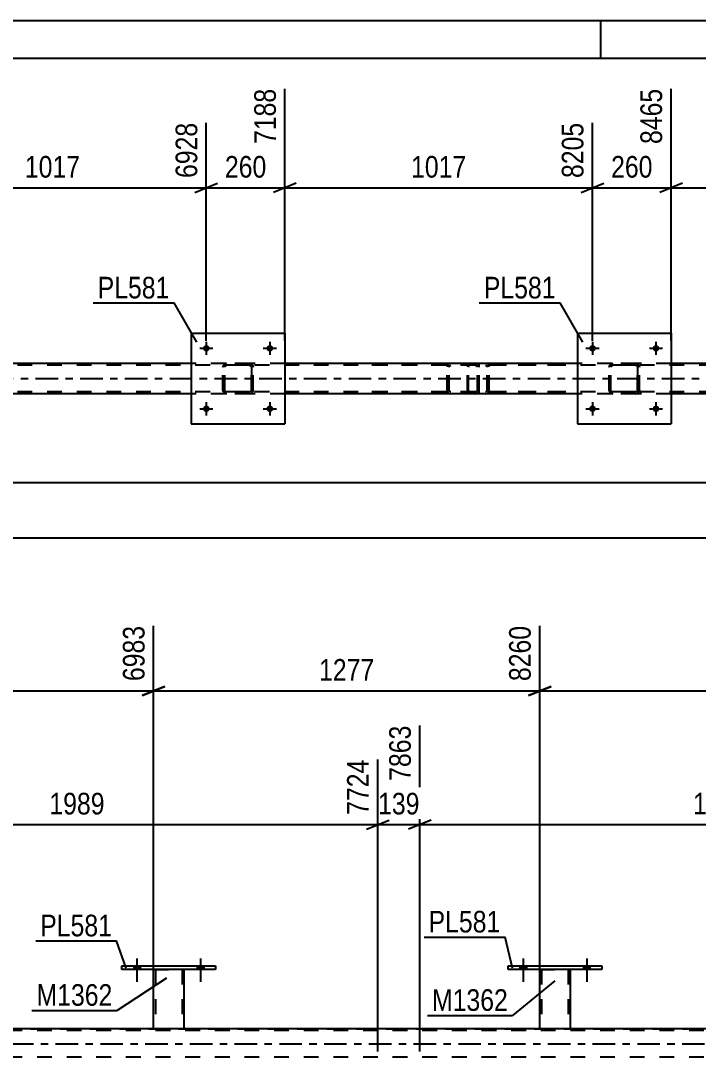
# Model space of a CAD drawing. Header units: millimetres. Extents: x 0 to 841, y 0 to 594.
# Drawn here: x 344.3 to 433.9, y 456.8 to 594 of the extents above; entities that cross this region are included whole.
import ezdxf

# ---------------------------------------------------------------- set-up
doc = ezdxf.new("R2010")
doc.units = ezdxf.units.MM
doc.linetypes.add('DXK_LINE_DOT2', pattern=[3.9198, 1.9599, -1.9599])
doc.linetypes.add('DXK_LINE_DOT3', pattern=[5.9187, 2.979, -0.9799, 0.9799, -0.9799])
doc.styles.add('Arial Narrow', font='ARIALN.TTF', dxfattribs={"height": 0.2})

# ---------------------------------------------------------------- blocks, each defined once
blk = doc.blocks.new('Unknown-248143587-1133')
at = {"color": 5, "linetype": 'Continuous'}
for p, q in [((841, 594), (0, 594)), ((421, 589), (421, 594)), ((836, 589), (5, 589))]:
    blk.add_line(p, q, dxfattribs=at)
blk = doc.blocks.new('Part-248143587-5187 - 5137')
at = {"color": 7, "linetype": 'DXK_LINE_DOT2'}
for p, q in [((404.4, 548.65), (389.26, 548.65)), ((401.16, 548.65), (400.97, 548.62)), ((404.59, 548.62), (404.4, 548.65)), ((404.4, 548.41), (389.26, 548.41)), ((400.69, 548.34), (400.65, 548.17)), ((400.65, 545.13), (400.65, 548.17)), ((400.69, 548.36), (400.69, 548.34)), ((400.91, 548.17), (400.92, 548.26)), ((400.91, 545.13), (400.91, 548.17)), ((400.92, 548.26), (400.98, 548.34)), ((400.98, 548.34), (401.06, 548.39)), ((401.06, 548.39), (401.16, 548.41)), ((404.4, 548.41), (404.49, 548.39)), ((404.49, 548.39), (404.58, 548.34)), ((404.58, 548.34), (404.63, 548.26)), ((404.63, 548.26), (404.65, 548.17)), ((404.65, 545.13), (404.65, 548.17)), ((404.87, 548.34), (404.87, 548.36)), ((404.91, 548.17), (404.87, 548.34)), ((404.91, 545.13), (404.91, 548.17)), ((404.4, 544.89), (389.26, 544.89)), ((404.4, 544.65), (389.26, 544.65)), ((400.65, 545.13), (400.69, 544.95)), ((400.92, 545.04), (400.91, 545.13)), ((400.98, 544.96), (400.92, 545.04)), ((400.97, 544.69), (401.16, 544.65)), ((401.06, 544.91), (400.98, 544.96)), ((401.16, 544.89), (401.06, 544.91)), ((404.49, 544.91), (404.4, 544.89)), ((404.4, 544.65), (404.59, 544.69)), ((404.58, 544.96), (404.49, 544.91)), ((404.63, 545.04), (404.58, 544.96)), ((404.65, 545.13), (404.63, 545.04)), ((404.87, 544.95), (404.91, 545.13))]:
    blk.add_line(p, q, dxfattribs=at)
for centre, start, end in [((401.14, 548.15), 110.7583, 155.68), ((404.42, 548.15), 24.32, 69.2417), ((401.14, 545.15), 204.32, 249.2417), ((404.42, 545.15), 290.7583, 335.68)]:
    blk.add_arc(centre, 0.496, start, end, dxfattribs=at)
blk = doc.blocks.new('Part-248143587-5163 - 5137')
at = {"color": 2, "linetype": 'Continuous'}
for p, q in [((366.8, 548.65), (328.12, 548.65)), ((417.88, 548.65), (379.2, 548.65)), ((468.96, 548.65), (430.28, 548.65)), ((366.8, 544.65), (328.12, 544.65)), ((417.88, 544.65), (379.2, 544.65)), ((468.96, 544.65), (430.28, 544.65))]:
    blk.add_line(p, q, dxfattribs=at)
at = {"color": 7, "linetype": 'DXK_LINE_DOT2'}
for p, q in [((379.2, 548.65), (366.8, 548.65)), ((430.28, 548.65), (417.88, 548.65)), ((753.44, 548.41), (91.7, 548.41)), ((753.44, 544.89), (91.7, 544.89)), ((379.2, 544.65), (366.8, 544.65)), ((430.28, 544.65), (417.88, 544.65))]:
    blk.add_line(p, q, dxfattribs=at)
at = {"color": 7, "linetype": 'DXK_LINE_DOT3'}
blk.add_line((91.7, 546.65), (753.44, 546.65), dxfattribs=at)
blk = doc.blocks.new('Part-248143587-5197 - 5137')
at = {"color": 7, "linetype": 'DXK_LINE_DOT2'}
for p, q in [((403.63, 548.65), (403.53, 548.62)), ((415.91, 548.65), (403.63, 548.65)), ((404.91, 548.41), (404.91, 548.65)), ((405.91, 548.62), (405.72, 548.65)), ((403.38, 548.36), (403.36, 548.17)), ((403.36, 545.13), (403.36, 548.17)), ((403.44, 548.51), (403.38, 548.36)), ((403.53, 548.62), (403.44, 548.51)), ((403.49, 548.17), (403.51, 548.26)), ((403.49, 545.13), (403.49, 548.17)), ((403.51, 548.26), (403.53, 548.34)), ((403.53, 548.34), (403.58, 548.39)), ((403.58, 548.39), (403.63, 548.41)), ((415.91, 548.41), (403.63, 548.41)), ((405.72, 548.41), (405.82, 548.39)), ((405.82, 548.39), (405.9, 548.34)), ((405.9, 548.34), (405.95, 548.26)), ((405.95, 548.26), (405.97, 548.17)), ((405.97, 545.13), (405.97, 548.17)), ((406.19, 548.34), (406.19, 548.36)), ((406.22, 548.17), (406.19, 548.34)), ((406.22, 545.13), (406.22, 548.17)), ((403.36, 545.13), (403.38, 544.95)), ((403.38, 544.95), (403.44, 544.79)), ((403.44, 544.79), (403.53, 544.69)), ((403.51, 545.04), (403.49, 545.13)), ((403.53, 544.96), (403.51, 545.04)), ((403.58, 544.91), (403.53, 544.96)), ((403.53, 544.69), (403.63, 544.65)), ((403.63, 544.89), (403.58, 544.91)), ((415.91, 544.89), (403.63, 544.89)), ((415.91, 544.65), (403.63, 544.65)), ((404.91, 544.65), (404.91, 544.89)), ((405.82, 544.91), (405.72, 544.89)), ((405.72, 544.65), (405.91, 544.69)), ((405.9, 544.96), (405.82, 544.91)), ((405.95, 545.04), (405.9, 544.96)), ((405.97, 545.13), (405.95, 545.04)), ((406.19, 544.95), (406.22, 545.13))]:
    blk.add_line(p, q, dxfattribs=at)
for centre, start, end in [((405.74, 548.16), 23.8494, 68.8059), ((405.74, 545.15), 291.1941, 336.1506)]:
    blk.add_arc(centre, 0.492, start, end, dxfattribs=at)
blk = doc.blocks.new('Bolt-248143587-7592 - 5137')
at = {"linetype": 'Continuous'}
for points in [[(420.32, 542.65, -1), (419.44, 542.65, -1)], [(428.72, 542.65, -1), (427.84, 542.65, -1)]]:
    blk.add_hatch(color=1, dxfattribs=at).paths.add_polyline_path(points)
at = {"color": 1, "linetype": 'Continuous'}
for p, q in [((419.88, 543.53), (419.88, 541.77)), ((428.28, 543.53), (428.28, 541.77)), ((419, 542.65), (420.76, 542.65)), ((427.4, 542.65), (429.16, 542.65))]:
    blk.add_line(p, q, dxfattribs=at)
blk = doc.blocks.new('Part-248143587-7561 - 5137')
at = {"color": 7, "linetype": 'DXK_LINE_DOT2'}
for p, q in [((371.3, 548.61), (371.48, 548.65)), ((371.48, 548.65), (371.3, 548.61)), ((374.52, 548.65), (371.48, 548.65)), ((374.52, 548.65), (374.7, 548.61)), ((374.7, 548.61), (374.52, 548.65)), ((371, 548.17), (371.04, 548.35)), ((371.04, 548.35), (371, 548.17)), ((371, 545.13), (371, 548.17)), ((371, 545.13), (371, 548.17)), ((371.24, 548.17), (371.26, 548.26)), ((371.24, 545.13), (371.24, 548.17)), ((371.24, 545.13), (371.24, 548.17)), ((371.26, 548.26), (371.31, 548.34)), ((371.31, 548.34), (371.39, 548.39)), ((371.39, 548.39), (371.48, 548.41)), ((374.52, 548.41), (371.48, 548.41)), ((374.52, 548.41), (374.61, 548.39)), ((374.61, 548.39), (374.69, 548.34)), ((374.69, 548.34), (374.74, 548.26)), ((374.74, 548.26), (374.76, 548.17)), ((374.76, 545.13), (374.76, 548.17)), ((374.76, 548.17), (374.76, 545.13)), ((374.96, 548.35), (375, 548.17)), ((375, 548.17), (374.96, 548.35)), ((375, 545.13), (375, 548.17)), ((375, 545.13), (375, 548.17)), ((371.04, 544.95), (371, 545.13)), ((371, 545.13), (371.04, 544.95)), ((371.26, 545.04), (371.24, 545.13)), ((371.31, 544.96), (371.26, 545.04)), ((371.48, 544.65), (371.3, 544.69)), ((371.3, 544.69), (371.48, 544.65)), ((371.39, 544.91), (371.31, 544.96)), ((371.48, 544.89), (371.39, 544.91)), ((374.52, 544.89), (371.48, 544.89)), ((374.52, 544.65), (371.48, 544.65)), ((374.61, 544.91), (374.52, 544.89)), ((374.7, 544.69), (374.52, 544.65)), ((374.52, 544.65), (374.7, 544.69)), ((374.69, 544.96), (374.61, 544.91)), ((374.74, 545.04), (374.69, 544.96)), ((374.76, 545.13), (374.74, 545.04)), ((375, 545.13), (374.96, 544.95)), ((374.96, 544.95), (375, 545.13))]:
    blk.add_line(p, q, dxfattribs=at)
at = {"color": 7, "linetype": 'DXK_LINE_DOT3'}
blk.add_line((373, 546.65), (373, 546.65), dxfattribs=at)
at = {"color": 7, "linetype": 'DXK_LINE_DOT2'}
for centre, start, end in [((371.48, 548.17), 112.5, 157.5), ((371.48, 548.17), 112.5, 157.5), ((374.52, 548.17), 22.5, 67.5), ((374.52, 548.17), 22.5, 67.5), ((371.48, 545.13), 202.5, 247.5), ((371.48, 545.13), 202.5, 247.5), ((374.52, 545.13), 292.5, 337.5), ((374.52, 545.13), 292.5, 337.5)]:
    blk.add_arc(centre, 0.48, start, end, dxfattribs=at)
blk = doc.blocks.new('Part-248143587-7562 - 5137')
at = {"color": 2, "linetype": 'Continuous'}
for p, q in [((366.8, 552.65), (366.8, 540.65)), ((366.8, 552.65), (379.2, 552.65)), ((379.2, 552.65), (379.2, 540.65)), ((366.8, 540.65), (379.2, 540.65))]:
    blk.add_line(p, q, dxfattribs=at)
blk = doc.blocks.new('Part-248143587-7563 - 5137')
at = {"color": 7, "linetype": 'DXK_LINE_DOT2'}
for p, q in [((422.38, 548.61), (422.56, 548.65)), ((422.56, 548.65), (422.38, 548.61)), ((425.6, 548.65), (422.56, 548.65)), ((425.6, 548.65), (425.78, 548.61)), ((425.78, 548.61), (425.6, 548.65)), ((422.08, 548.17), (422.12, 548.35)), ((422.12, 548.35), (422.08, 548.17)), ((422.08, 545.13), (422.08, 548.17)), ((422.08, 545.13), (422.08, 548.17)), ((422.32, 548.17), (422.34, 548.26)), ((422.32, 545.13), (422.32, 548.17)), ((422.32, 545.13), (422.32, 548.17)), ((422.34, 548.26), (422.39, 548.34)), ((422.39, 548.34), (422.47, 548.39)), ((422.47, 548.39), (422.56, 548.41)), ((425.6, 548.41), (422.56, 548.41)), ((425.6, 548.41), (425.69, 548.39)), ((425.69, 548.39), (425.77, 548.34)), ((425.77, 548.34), (425.82, 548.26)), ((425.82, 548.26), (425.84, 548.17)), ((425.84, 545.13), (425.84, 548.17)), ((425.84, 548.17), (425.84, 545.13)), ((426.04, 548.35), (426.08, 548.17)), ((426.08, 548.17), (426.04, 548.35)), ((426.08, 545.13), (426.08, 548.17)), ((426.08, 545.13), (426.08, 548.17)), ((422.12, 544.95), (422.08, 545.13)), ((422.08, 545.13), (422.12, 544.95)), ((422.34, 545.04), (422.32, 545.13)), ((422.39, 544.96), (422.34, 545.04)), ((422.56, 544.65), (422.38, 544.69)), ((422.38, 544.69), (422.56, 544.65)), ((422.47, 544.91), (422.39, 544.96)), ((422.56, 544.89), (422.47, 544.91)), ((425.6, 544.89), (422.56, 544.89)), ((425.6, 544.65), (422.56, 544.65)), ((425.69, 544.91), (425.6, 544.89)), ((425.78, 544.69), (425.6, 544.65)), ((425.6, 544.65), (425.78, 544.69)), ((425.77, 544.96), (425.69, 544.91)), ((425.82, 545.04), (425.77, 544.96)), ((425.84, 545.13), (425.82, 545.04)), ((426.08, 545.13), (426.04, 544.95)), ((426.04, 544.95), (426.08, 545.13))]:
    blk.add_line(p, q, dxfattribs=at)
at = {"color": 7, "linetype": 'DXK_LINE_DOT3'}
blk.add_line((424.08, 546.65), (424.08, 546.65), dxfattribs=at)
at = {"color": 7, "linetype": 'DXK_LINE_DOT2'}
for centre, start, end in [((422.56, 548.17), 112.5, 157.5), ((422.56, 548.17), 112.5, 157.5), ((425.6, 548.17), 22.5, 67.5), ((425.6, 548.17), 22.5, 67.5), ((422.56, 545.13), 202.5, 247.5), ((422.56, 545.13), 202.5, 247.5), ((425.6, 545.13), 292.5, 337.5), ((425.6, 545.13), 292.5, 337.5)]:
    blk.add_arc(centre, 0.48, start, end, dxfattribs=at)
blk = doc.blocks.new('Part-248143587-7564 - 5137')
at = {"color": 2, "linetype": 'Continuous'}
for p, q in [((417.88, 552.65), (417.88, 540.65)), ((417.88, 552.65), (430.28, 552.65)), ((430.28, 552.65), (430.28, 540.65)), ((417.88, 540.65), (430.28, 540.65))]:
    blk.add_line(p, q, dxfattribs=at)
blk = doc.blocks.new('Bolt-248143587-7590 - 5137')
at = {"linetype": 'Continuous'}
for points in [[(369.24, 542.65, -1), (368.36, 542.65, -1)], [(377.64, 542.65, -1), (376.76, 542.65, -1)]]:
    blk.add_hatch(color=1, dxfattribs=at).paths.add_polyline_path(points)
at = {"color": 1, "linetype": 'Continuous'}
for p, q in [((368.8, 543.53), (368.8, 541.77)), ((377.2, 543.53), (377.2, 541.77)), ((367.92, 542.65), (369.68, 542.65)), ((376.32, 542.65), (378.08, 542.65))]:
    blk.add_line(p, q, dxfattribs=at)
blk = doc.blocks.new('Bolt-248143587-7591 - 5137')
at = {"linetype": 'Continuous'}
for points in [[(369.24, 550.65, -1), (368.36, 550.65, -1)], [(377.64, 550.65, -1), (376.76, 550.65, -1)]]:
    blk.add_hatch(color=1, dxfattribs=at).paths.add_polyline_path(points)
at = {"color": 1, "linetype": 'Continuous'}
for p, q in [((368.8, 551.53), (368.8, 549.77)), ((377.2, 551.53), (377.2, 549.77)), ((367.92, 550.65), (369.68, 550.65)), ((376.32, 550.65), (378.08, 550.65))]:
    blk.add_line(p, q, dxfattribs=at)
blk = doc.blocks.new('Bolt-248143587-7593 - 5137')
at = {"linetype": 'Continuous'}
for points in [[(420.32, 550.65, -1), (419.44, 550.65, -1)], [(428.72, 550.65, -1), (427.84, 550.65, -1)]]:
    blk.add_hatch(color=1, dxfattribs=at).paths.add_polyline_path(points)
at = {"color": 1, "linetype": 'Continuous'}
for p, q in [((419.88, 551.53), (419.88, 549.77)), ((428.28, 551.53), (428.28, 549.77)), ((419, 550.65), (420.76, 550.65)), ((427.4, 550.65), (429.16, 550.65))]:
    blk.add_line(p, q, dxfattribs=at)
blk = doc.blocks.new('Part-248143587-7931 - 3863')
at = {"color": 2, "linetype": 'Continuous'}
for p, q in [((361.83, 460.6), (361.83, 468.44)), ((365.83, 468.44), (365.83, 460.6)), ((365.79, 460.6), (361.83, 460.6)), ((365.83, 460.6), (365.79, 460.6))]:
    blk.add_line(p, q, dxfattribs=at)
at = {"color": 7, "linetype": 'DXK_LINE_DOT2'}
for p, q in [((361.83, 468.44), (365.83, 468.44)), ((361.83, 468.44), (361.83, 468.44)), ((361.83, 468.44), (361.83, 468.44)), ((362.07, 468.44), (362.07, 460.6)), ((365.59, 468.44), (365.59, 460.6)), ((365.83, 468.44), (365.83, 468.44)), ((365.83, 468.44), (365.83, 468.44)), ((365.57, 460.6), (365.59, 460.6))]:
    blk.add_line(p, q, dxfattribs=at)
blk = doc.blocks.new('Bolt-248143587-7963 - 3863')
at = {"linetype": 'Continuous'}
for points in [[(410.27, 468.44), (411.15, 468.44), (411.15, 468.92), (410.27, 468.92)], [(418.67, 468.44), (419.55, 468.44), (419.55, 468.92), (418.67, 468.92)]]:
    blk.add_hatch(color=1, dxfattribs=at).paths.add_polyline_path(points)
at = {"color": 1, "linetype": 'Continuous'}
for p, q in [((410.71, 469.92), (410.71, 466.8)), ((419.11, 469.92), (419.11, 466.8)), ((410.27, 468.92), (410.27, 468.44)), ((411.15, 468.92), (411.15, 468.44)), ((418.67, 468.92), (418.67, 468.44)), ((419.55, 468.92), (419.55, 468.44))]:
    blk.add_line(p, q, dxfattribs=at)
blk = doc.blocks.new('Part-248143587-4066 - 3863')
at = {"color": 7, "linetype": 'DXK_LINE_DOT2'}
for p, q in [((744.27, 460.36), (82.53, 460.36)), ((106.43, 460.6), (744.27, 460.6)), ((365.83, 460.6), (361.83, 460.6)), ((416.91, 460.6), (412.91, 460.6)), ((744.27, 456.84), (82.53, 456.84))]:
    blk.add_line(p, q, dxfattribs=at)
at = {"color": 2, "linetype": 'Continuous'}
for p, q in [((361.83, 460.6), (314.75, 460.6)), ((412.91, 460.6), (365.83, 460.6)), ((463.99, 460.6), (416.91, 460.6))]:
    blk.add_line(p, q, dxfattribs=at)
at = {"color": 7, "linetype": 'DXK_LINE_DOT3'}
blk.add_line((82.53, 458.6), (744.27, 458.6), dxfattribs=at)
blk = doc.blocks.new('Part-248143587-7932 - 3863')
at = {"color": 2, "linetype": 'Continuous'}
for p, q in [((357.63, 468.44), (357.63, 468.92)), ((357.63, 468.92), (370.03, 468.92)), ((370.03, 468.44), (357.63, 468.44)), ((370.03, 468.92), (370.03, 468.44))]:
    blk.add_line(p, q, dxfattribs=at)
blk = doc.blocks.new('Part-248143587-7933 - 3863')
at = {"color": 2, "linetype": 'Continuous'}
for p, q in [((412.91, 460.6), (412.91, 468.44)), ((416.91, 468.44), (416.91, 460.6)), ((416.87, 460.6), (412.91, 460.6)), ((416.91, 460.6), (416.87, 460.6))]:
    blk.add_line(p, q, dxfattribs=at)
at = {"color": 7, "linetype": 'DXK_LINE_DOT2'}
for p, q in [((412.91, 468.44), (416.91, 468.44)), ((412.91, 468.44), (412.91, 468.44)), ((412.91, 468.44), (412.91, 468.44)), ((413.15, 468.44), (413.15, 460.6)), ((416.67, 468.44), (416.67, 460.6)), ((416.91, 468.44), (416.91, 468.44)), ((416.91, 468.44), (416.91, 468.44)), ((416.65, 460.6), (416.67, 460.6))]:
    blk.add_line(p, q, dxfattribs=at)
blk = doc.blocks.new('Part-248143587-7934 - 3863')
at = {"color": 2, "linetype": 'Continuous'}
for p, q in [((408.71, 468.44), (408.71, 468.92)), ((408.71, 468.92), (421.11, 468.92)), ((421.11, 468.44), (408.71, 468.44)), ((421.11, 468.92), (421.11, 468.44))]:
    blk.add_line(p, q, dxfattribs=at)
blk = doc.blocks.new('Bolt-248143587-7960 - 3863')
at = {"linetype": 'Continuous'}
for points in [[(359.19, 468.44), (360.07, 468.44), (360.07, 468.92), (359.19, 468.92)], [(367.59, 468.44), (368.47, 468.44), (368.47, 468.92), (367.59, 468.92)]]:
    blk.add_hatch(color=1, dxfattribs=at).paths.add_polyline_path(points)
at = {"color": 1, "linetype": 'Continuous'}
for p, q in [((359.63, 469.92), (359.63, 466.8)), ((368.03, 469.92), (368.03, 466.8)), ((359.19, 468.92), (359.19, 468.44)), ((360.07, 468.92), (360.07, 468.44)), ((367.59, 468.92), (367.59, 468.44)), ((368.47, 468.92), (368.47, 468.44))]:
    blk.add_line(p, q, dxfattribs=at)
blk = doc.blocks.new('Bolt-248143587-7961 - 3863')
at = {"linetype": 'Continuous'}
for points in [[(359.19, 468.44), (360.07, 468.44), (360.07, 468.92), (359.19, 468.92)], [(367.59, 468.44), (368.47, 468.44), (368.47, 468.92), (367.59, 468.92)]]:
    blk.add_hatch(color=1, dxfattribs=at).paths.add_polyline_path(points)
at = {"color": 1, "linetype": 'Continuous'}
for p, q in [((359.63, 469.92), (359.63, 466.8)), ((368.03, 469.92), (368.03, 466.8)), ((359.19, 468.92), (359.19, 468.44)), ((360.07, 468.92), (360.07, 468.44)), ((367.59, 468.92), (367.59, 468.44)), ((368.47, 468.92), (368.47, 468.44))]:
    blk.add_line(p, q, dxfattribs=at)
blk = doc.blocks.new('Bolt-248143587-7962 - 3863')
at = {"linetype": 'Continuous'}
for points in [[(410.27, 468.44), (411.15, 468.44), (411.15, 468.92), (410.27, 468.92)], [(418.67, 468.44), (419.55, 468.44), (419.55, 468.92), (418.67, 468.92)]]:
    blk.add_hatch(color=1, dxfattribs=at).paths.add_polyline_path(points)
at = {"color": 1, "linetype": 'Continuous'}
for p, q in [((410.71, 469.92), (410.71, 466.8)), ((419.11, 469.92), (419.11, 466.8)), ((410.27, 468.92), (410.27, 468.44)), ((411.15, 468.92), (411.15, 468.44)), ((418.67, 468.92), (418.67, 468.44)), ((419.55, 468.92), (419.55, 468.44))]:
    blk.add_line(p, q, dxfattribs=at)
blk = doc.blocks.new('StraightDimension-248143587-5276 - 5137')
at = {"color": 7, "linetype": 'Continuous'}
blk.add_line((91.7, 532.88), (790.56, 532.88), dxfattribs=at)
blk = doc.blocks.new('StraightDimension-248143587-10220 - 5137')
at = {"color": 7, "linetype": 'Continuous'}
blk.add_line((91.06, 525.57), (791.2, 525.57), dxfattribs=at)
blk = doc.blocks.new('StraightDimension-248143587-15473 - 5137')
at = {"color": 7, "linetype": 'Continuous'}
for p, q in [((430.28, 551.65), (430.28, 585)), ((470.96, 551.65), (470.96, 580.5)), ((431.78, 572.49), (428.78, 571.29)), ((469.46, 571.29), (472.46, 572.49)), ((430.28, 571.89), (470.96, 571.89))]:
    blk.add_line(p, q, dxfattribs=at)
at = {"color": 0}
blk.add_wipeout([(454.88, 572.64), (454.88, 576.84), (446.36, 576.84), (446.36, 572.64)], dxfattribs=at)
at = {"color": 3, "style": 'Arial Narrow'}
blk.add_text('1017', height=2.863, dxfattribs=at).set_placement((446.96, 573.24))
at = {"color": 0, "linetype": 'Continuous'}
blk.add_wipeout([(470.36, 581.1), (466.16, 581.1), (466.16, 572.59), (470.36, 572.59)], dxfattribs=at)
at = {"color": 3, "linetype": 'Continuous', "style": 'Arial Narrow'}
blk.add_text('9482', height=2.863, rotation=90.0002, dxfattribs=at).set_placement((469.76, 573.19))
blk = doc.blocks.new('StraightDimension-248143587-15474 - 5137')
at = {"color": 7, "linetype": 'Continuous'}
for p, q in [((430.28, 551.65), (430.28, 585)), ((419.88, 551.65), (419.88, 580.5)), ((418.38, 571.29), (421.38, 572.49)), ((431.78, 572.49), (428.78, 571.29)), ((419.88, 571.89), (430.28, 571.89))]:
    blk.add_line(p, q, dxfattribs=at)
at = {"color": 0}
blk.add_wipeout([(428.42, 572.64), (428.42, 576.84), (421.74, 576.84), (421.74, 572.64)], dxfattribs=at)
at = {"color": 3, "style": 'Arial Narrow'}
blk.add_text('260', height=2.863, dxfattribs=at).set_placement((422.34, 573.24))
at = {"color": 0, "linetype": 'Continuous'}
blk.add_wipeout([(429.68, 585.6), (425.48, 585.6), (425.48, 577.09), (429.68, 577.09)], dxfattribs=at)
at = {"color": 3, "linetype": 'Continuous', "style": 'Arial Narrow'}
blk.add_text('8465', height=2.863, rotation=90.0002, dxfattribs=at).set_placement((429.08, 577.69))
blk = doc.blocks.new('StraightDimension-248143587-15475 - 5137')
at = {"color": 7, "linetype": 'Continuous'}
for p, q in [((379.2, 551.65), (379.2, 585)), ((419.88, 551.65), (419.88, 580.5)), ((380.7, 572.49), (377.7, 571.29)), ((418.38, 571.29), (421.38, 572.49)), ((379.2, 571.89), (419.88, 571.89))]:
    blk.add_line(p, q, dxfattribs=at)
at = {"color": 0}
blk.add_wipeout([(403.8, 572.64), (403.8, 576.84), (395.28, 576.84), (395.28, 572.64)], dxfattribs=at)
at = {"color": 3, "style": 'Arial Narrow'}
blk.add_text('1017', height=2.863, dxfattribs=at).set_placement((395.88, 573.24))
at = {"color": 0, "linetype": 'Continuous'}
blk.add_wipeout([(419.28, 581.1), (415.08, 581.1), (415.08, 572.59), (419.28, 572.59)], dxfattribs=at)
at = {"color": 3, "linetype": 'Continuous', "style": 'Arial Narrow'}
blk.add_text('8205', height=2.863, rotation=90.0002, dxfattribs=at).set_placement((418.68, 573.19))
blk = doc.blocks.new('StraightDimension-248143587-15476 - 5137')
at = {"color": 7, "linetype": 'Continuous'}
for p, q in [((379.2, 551.65), (379.2, 585)), ((368.8, 551.65), (368.8, 580.5)), ((367.3, 571.29), (370.3, 572.49)), ((380.7, 572.49), (377.7, 571.29)), ((368.8, 571.89), (379.2, 571.89))]:
    blk.add_line(p, q, dxfattribs=at)
at = {"color": 0}
blk.add_wipeout([(377.34, 572.64), (377.34, 576.84), (370.66, 576.84), (370.66, 572.64)], dxfattribs=at)
at = {"color": 3, "style": 'Arial Narrow'}
blk.add_text('260', height=2.863, dxfattribs=at).set_placement((371.26, 573.24))
at = {"color": 0, "linetype": 'Continuous'}
blk.add_wipeout([(378.6, 585.6), (374.4, 585.6), (374.4, 577.09), (378.6, 577.09)], dxfattribs=at)
at = {"color": 3, "linetype": 'Continuous', "style": 'Arial Narrow'}
blk.add_text('7188', height=2.863, rotation=90.0002, dxfattribs=at).set_placement((378, 577.69))
blk = doc.blocks.new('StraightDimension-248143587-15477 - 5137')
at = {"color": 7, "linetype": 'Continuous'}
for p, q in [((328.12, 551.65), (328.12, 585)), ((368.8, 551.65), (368.8, 580.5)), ((329.62, 572.49), (326.62, 571.29)), ((367.3, 571.29), (370.3, 572.49)), ((328.12, 571.89), (368.8, 571.89))]:
    blk.add_line(p, q, dxfattribs=at)
at = {"color": 0}
blk.add_wipeout([(352.72, 572.64), (352.72, 576.84), (344.2, 576.84), (344.2, 572.64)], dxfattribs=at)
at = {"color": 3, "style": 'Arial Narrow'}
blk.add_text('1017', height=2.863, dxfattribs=at).set_placement((344.8, 573.24))
at = {"color": 0, "linetype": 'Continuous'}
blk.add_wipeout([(368.2, 581.1), (364, 581.1), (364, 572.59), (368.2, 572.59)], dxfattribs=at)
at = {"color": 3, "linetype": 'Continuous', "style": 'Arial Narrow'}
blk.add_text('6928', height=2.863, rotation=90.0002, dxfattribs=at).set_placement((367.6, 573.19))
blk = doc.blocks.new('StraightDimension-248143587-17633 - 3863')
at = {"color": 7, "linetype": 'Continuous'}
for p, q in [((361.83, 467.96), (361.83, 513.93)), ((412.91, 467.96), (412.91, 513.93)), ((363.33, 505.92), (360.33, 504.72)), ((361.83, 505.32), (412.91, 505.32)), ((411.41, 504.72), (414.41, 505.92))]:
    blk.add_line(p, q, dxfattribs=at)
at = {"color": 0}
blk.add_wipeout([(391.62, 506.07), (391.62, 510.27), (383.11, 510.27), (383.11, 506.07)], dxfattribs=at)
at = {"color": 3, "style": 'Arial Narrow'}
blk.add_text('1277', height=2.863, dxfattribs=at).set_placement((383.71, 506.67))
at = {"color": 0, "linetype": 'Continuous'}
blk.add_wipeout([(412.31, 514.53), (408.11, 514.53), (408.11, 506.02), (412.31, 506.02)], dxfattribs=at)
at = {"color": 3, "linetype": 'Continuous', "style": 'Arial Narrow'}
blk.add_text('8260', height=2.863, rotation=90.0002, dxfattribs=at).set_placement((411.71, 506.62))
blk = doc.blocks.new('StraightDimension-248143587-4682 - 3863')
at = {"color": 7, "linetype": 'Continuous'}
for p, q in [((397.05, 457.6), (397.05, 500.74)), ((476.61, 457.6), (476.61, 496.24)), ((398.55, 488.22), (395.55, 487.02)), ((397.05, 487.62), (476.61, 487.62)), ((475.11, 487.02), (478.11, 488.22))]:
    blk.add_line(p, q, dxfattribs=at)
at = {"color": 0}
blk.add_wipeout([(441.09, 488.37), (441.09, 492.57), (432.58, 492.57), (432.58, 488.37)], dxfattribs=at)
at = {"color": 3, "style": 'Arial Narrow'}
blk.add_text('1989', height=2.863, dxfattribs=at).set_placement((433.18, 488.97))
at = {"color": 0, "linetype": 'Continuous'}
blk.add_wipeout([(476.01, 496.84), (471.81, 496.84), (471.81, 488.32), (476.01, 488.32)], dxfattribs=at)
at = {"color": 3, "linetype": 'Continuous', "style": 'Arial Narrow'}
blk.add_text('9852', height=2.863, rotation=90.0002, dxfattribs=at).set_placement((475.41, 488.92))
blk = doc.blocks.new('StraightDimension-248143587-4698 - 3863')
at = {"color": 7, "linetype": 'Continuous'}
for p, q in [((397.05, 457.6), (397.05, 500.74)), ((391.48, 457.6), (391.48, 496.24)), ((389.98, 487.02), (392.98, 488.22)), ((391.48, 487.62), (397.05, 487.62)), ((398.55, 488.22), (395.55, 487.02))]:
    blk.add_line(p, q, dxfattribs=at)
at = {"color": 0}
blk.add_wipeout([(397.61, 488.37), (397.61, 492.57), (390.92, 492.57), (390.92, 488.37)], dxfattribs=at)
at = {"color": 3, "style": 'Arial Narrow'}
blk.add_text('139', height=2.863, dxfattribs=at).set_placement((391.52, 488.97))
at = {"color": 0, "linetype": 'Continuous'}
blk.add_wipeout([(396.45, 501.34), (392.25, 501.34), (392.25, 492.82), (396.45, 492.82)], dxfattribs=at)
at = {"color": 3, "linetype": 'Continuous', "style": 'Arial Narrow'}
blk.add_text('7863', height=2.863, rotation=90.0002, dxfattribs=at).set_placement((395.85, 493.42))
blk = doc.blocks.new('StraightDimension-248143587-4714 - 3863')
at = {"color": 7, "linetype": 'Continuous'}
for p, q in [((311.92, 457.6), (311.92, 500.74)), ((391.48, 457.6), (391.48, 496.24)), ((313.42, 488.22), (310.42, 487.02)), ((311.92, 487.62), (391.48, 487.62)), ((389.98, 487.02), (392.98, 488.22))]:
    blk.add_line(p, q, dxfattribs=at)
at = {"color": 0}
blk.add_wipeout([(355.95, 488.37), (355.95, 492.57), (347.44, 492.57), (347.44, 488.37)], dxfattribs=at)
at = {"color": 3, "style": 'Arial Narrow'}
blk.add_text('1989', height=2.863, dxfattribs=at).set_placement((348.04, 488.97))
at = {"color": 0, "linetype": 'Continuous'}
blk.add_wipeout([(390.88, 496.84), (386.68, 496.84), (386.68, 488.32), (390.88, 488.32)], dxfattribs=at)
at = {"color": 3, "linetype": 'Continuous', "style": 'Arial Narrow'}
blk.add_text('7724', height=2.863, rotation=90.0002, dxfattribs=at).set_placement((390.28, 488.92))
blk = doc.blocks.new('StraightDimension-248143587-17632 - 3863')
at = {"color": 7, "linetype": 'Continuous'}
for p, q in [((412.91, 467.96), (412.91, 513.93)), ((463.99, 467.96), (463.99, 513.93)), ((414.41, 505.92), (411.41, 504.72)), ((412.91, 505.32), (463.99, 505.32)), ((462.49, 504.72), (465.49, 505.92))]:
    blk.add_line(p, q, dxfattribs=at)
at = {"color": 0}
blk.add_wipeout([(442.71, 506.07), (442.71, 510.27), (434.19, 510.27), (434.19, 506.07)], dxfattribs=at)
at = {"color": 3, "style": 'Arial Narrow'}
blk.add_text('1277', height=2.863, dxfattribs=at).set_placement((434.79, 506.67))
at = {"color": 0, "linetype": 'Continuous'}
blk.add_wipeout([(463.39, 514.53), (459.19, 514.53), (459.19, 506.02), (463.39, 506.02)], dxfattribs=at)
at = {"color": 3, "linetype": 'Continuous', "style": 'Arial Narrow'}
blk.add_text('9537', height=2.863, rotation=90.0002, dxfattribs=at).set_placement((462.79, 506.62))
blk = doc.blocks.new('StraightDimension-248143587-17634 - 3863')
at = {"color": 7, "linetype": 'Continuous'}
for p, q in [((310.75, 467.96), (310.75, 513.93)), ((361.83, 467.96), (361.83, 513.93)), ((312.25, 505.92), (309.25, 504.72)), ((310.75, 505.32), (361.83, 505.32)), ((360.33, 504.72), (363.33, 505.92))]:
    blk.add_line(p, q, dxfattribs=at)
at = {"color": 0}
blk.add_wipeout([(340.54, 506.07), (340.54, 510.27), (332.03, 510.27), (332.03, 506.07)], dxfattribs=at)
at = {"color": 3, "style": 'Arial Narrow'}
blk.add_text('1277', height=2.863, dxfattribs=at).set_placement((332.63, 506.67))
at = {"color": 0, "linetype": 'Continuous'}
blk.add_wipeout([(361.23, 514.53), (357.03, 514.53), (357.03, 506.02), (361.23, 506.02)], dxfattribs=at)
at = {"color": 3, "linetype": 'Continuous', "style": 'Arial Narrow'}
blk.add_text('6983', height=2.863, rotation=90.0002, dxfattribs=at).set_placement((360.63, 506.62))
blk = doc.blocks.new('Mark-248143587-15895 - 5137')
at = {"color": 0}
blk.add_wipeout([(363.93, 557.25), (363.93, 560.25), (354.43, 560.25), (354.43, 557.25)], dxfattribs=at)
blk.add_wipeout([(363.93, 557.25), (363.93, 560.25), (354.43, 560.25), (354.43, 557.25)], dxfattribs=at)
at = {"color": 30, "linetype": 'Continuous'}
for p in [(353.83, 556.65), (367.53, 551.46)]:
    blk.add_line(p, (364.53, 556.65), dxfattribs=at)
at = {"color": 3, "style": 'Arial Narrow'}
blk.add_text('PL581', height=2.863, dxfattribs=at).set_placement((354.43, 557.25))
blk = doc.blocks.new('Mark-248143587-15898 - 5137')
at = {"color": 0}
blk.add_wipeout([(415.01, 557.25), (415.01, 560.25), (405.51, 560.25), (405.51, 557.25)], dxfattribs=at)
blk.add_wipeout([(415.01, 557.25), (415.01, 560.25), (405.51, 560.25), (405.51, 557.25)], dxfattribs=at)
at = {"color": 30, "linetype": 'Continuous'}
for p in [(404.91, 556.65), (418.61, 551.46)]:
    blk.add_line(p, (415.61, 556.65), dxfattribs=at)
at = {"color": 3, "style": 'Arial Narrow'}
blk.add_text('PL581', height=2.863, dxfattribs=at).set_placement((405.51, 557.25))
blk = doc.blocks.new('Mark-248143587-16029 - 3863')
at = {"color": 0}
blk.add_wipeout([(407.71, 473.35), (407.71, 476.35), (398.2, 476.35), (398.2, 473.35)], dxfattribs=at)
blk.add_wipeout([(407.71, 473.35), (407.71, 476.35), (398.2, 476.35), (398.2, 473.35)], dxfattribs=at)
at = {"color": 30, "linetype": 'Continuous'}
for p in [(397.6, 472.75), (409.29, 468.64)]:
    blk.add_line(p, (408.31, 472.75), dxfattribs=at)
at = {"color": 3, "style": 'Arial Narrow'}
blk.add_text('PL581', height=2.863, dxfattribs=at).set_placement((398.2, 473.35))
blk = doc.blocks.new('Mark-248143587-16026 - 3863')
at = {"color": 0}
blk.add_wipeout([(408.7, 462.98), (408.7, 465.98), (398.65, 465.98), (398.65, 462.98)], dxfattribs=at)
blk.add_wipeout([(408.7, 462.98), (408.7, 465.98), (398.65, 465.98), (398.65, 462.98)], dxfattribs=at)
at = {"color": 30, "linetype": 'Continuous'}
for p in [(414.9, 466.96), (398.05, 462.38)]:
    blk.add_line(p, (409.3, 462.38), dxfattribs=at)
at = {"color": 3, "style": 'Arial Narrow'}
blk.add_text('M1362', height=2.863, dxfattribs=at).set_placement((398.65, 462.98))
blk = doc.blocks.new('Mark-248143587-16020 - 3863')
at = {"color": 0}
blk.add_wipeout([(356.39, 463.65), (356.39, 466.65), (346.34, 466.65), (346.34, 463.65)], dxfattribs=at)
blk.add_wipeout([(356.39, 463.65), (356.39, 466.65), (346.34, 466.65), (346.34, 463.65)], dxfattribs=at)
at = {"color": 30, "linetype": 'Continuous'}
for p in [(363.55, 467.3), (345.74, 463.05)]:
    blk.add_line(p, (356.99, 463.05), dxfattribs=at)
at = {"color": 3, "style": 'Arial Narrow'}
blk.add_text('M1362', height=2.863, dxfattribs=at).set_placement((346.34, 463.65))
blk = doc.blocks.new('Mark-248143587-16023 - 3863')
at = {"color": 0}
blk.add_wipeout([(356.33, 472.84), (356.33, 475.84), (346.83, 475.84), (346.83, 472.84)], dxfattribs=at)
blk.add_wipeout([(356.33, 472.84), (356.33, 475.84), (346.83, 475.84), (346.83, 472.84)], dxfattribs=at)
at = {"color": 30, "linetype": 'Continuous'}
for p in [(346.23, 472.24), (358.21, 468.64)]:
    blk.add_line(p, (356.93, 472.24), dxfattribs=at)
at = {"color": 3, "style": 'Arial Narrow'}
blk.add_text('PL581', height=2.863, dxfattribs=at).set_placement((346.83, 472.84))

msp = doc.modelspace()

# ---------------------------------------------------------------- block references
for name in ['Unknown-248143587-1133', 'Part-248143587-7562 - 5137', 'Bolt-248143587-7591 - 5137', 'Part-248143587-7564 - 5137', 'Bolt-248143587-7593 - 5137', 'Part-248143587-5163 - 5137', 'Part-248143587-7561 - 5137', 'Part-248143587-5187 - 5137', 'Part-248143587-5197 - 5137', 'Part-248143587-7563 - 5137', 'Bolt-248143587-7590 - 5137', 'Bolt-248143587-7592 - 5137', 'Bolt-248143587-7960 - 3863', 'Bolt-248143587-7961 - 3863', 'Bolt-248143587-7963 - 3863', 'Bolt-248143587-7962 - 3863', 'Part-248143587-7932 - 3863', 'Part-248143587-7931 - 3863', 'Part-248143587-7934 - 3863', 'Part-248143587-7933 - 3863', 'Part-248143587-4066 - 3863']:
    msp.add_blockref(name, (0, 0))

# ---------------------------------------------------------------- next in the draw order: block references
for name in ['StraightDimension-248143587-15473 - 5137', 'StraightDimension-248143587-5276 - 5137', 'StraightDimension-248143587-17633 - 3863']:
    msp.add_blockref(name, (0, 0))

# ---------------------------------------------------------------- next in the draw order: block references
for name in ['StraightDimension-248143587-15474 - 5137', 'StraightDimension-248143587-10220 - 5137', 'StraightDimension-248143587-4682 - 3863']:
    msp.add_blockref(name, (0, 0))

# ---------------------------------------------------------------- next in the draw order: block references
for name in ['StraightDimension-248143587-15475 - 5137', 'StraightDimension-248143587-17632 - 3863', 'StraightDimension-248143587-4698 - 3863']:
    msp.add_blockref(name, (0, 0))

# ---------------------------------------------------------------- next in the draw order: block references
for name in ['StraightDimension-248143587-15476 - 5137', 'Mark-248143587-15898 - 5137', 'StraightDimension-248143587-4714 - 3863', 'Mark-248143587-16029 - 3863', 'Mark-248143587-16026 - 3863']:
    msp.add_blockref(name, (0, 0))

# ---------------------------------------------------------------- next in the draw order: block references
for name in ['StraightDimension-248143587-15477 - 5137', 'StraightDimension-248143587-17634 - 3863']:
    msp.add_blockref(name, (0, 0))

# ---------------------------------------------------------------- next in the draw order: block references
for name in ['Mark-248143587-15895 - 5137', 'Mark-248143587-16023 - 3863', 'Mark-248143587-16020 - 3863']:
    msp.add_blockref(name, (0, 0))

doc.saveas('drawing.dxf')
